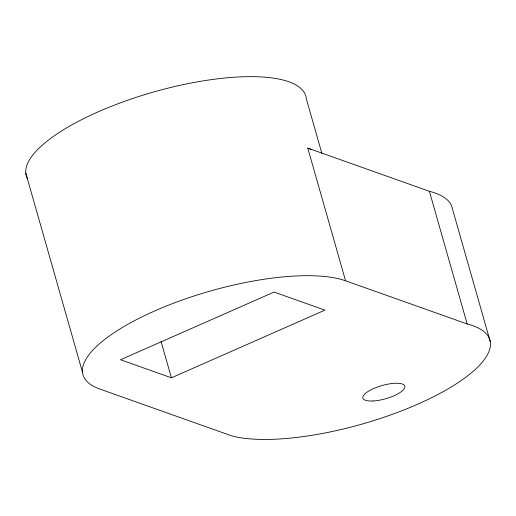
<?xml version="1.0" encoding="UTF-8"?>
<svg xmlns="http://www.w3.org/2000/svg" width="516" height="516" viewBox="0 0 516 516"><rect width="100%" height="100%" fill="white"/><g stroke="black" fill="none" stroke-linecap="round" stroke-linejoin="round"><path stroke-width="0.77" d="M171.409 377.809L324.945 310.135L274.067 292.069L120.531 359.742L171.409 377.809L161.037 341.405M345.572 280.801A145.319 45.627 -15.9 0 0 154.903 310.851A145.319 45.627 -15.9 0 0 99.911 389.077L232.206 436.046A145.77 45.769 -15.9 0 0 427.203 399.842A145.77 45.769 -15.9 0 0 467.186 323.983L345.572 280.801L307.768 148.111L429.389 191.294A145.77 45.769 -15.9 0 1 452.403 208.716L490.2 341.405M429.389 191.294L467.186 323.983M321.881 153.375L306.278 98.601A145.319 45.627 -15.9 0 0 152.807 92.229A145.319 45.627 -15.9 0 0 27.419 178.536M25.8 173.202L82.496 372.236M307.768 148.111A145.319 45.627 -15.9 0 1 311.638 149.666M372.984 400.984A21.801 6.843 -15.9 0 0 404.899 386.916A21.801 6.843 -15.9 0 0 373.674 388.529A21.801 6.843 -15.9 0 0 372.984 400.984"/></g></svg>
